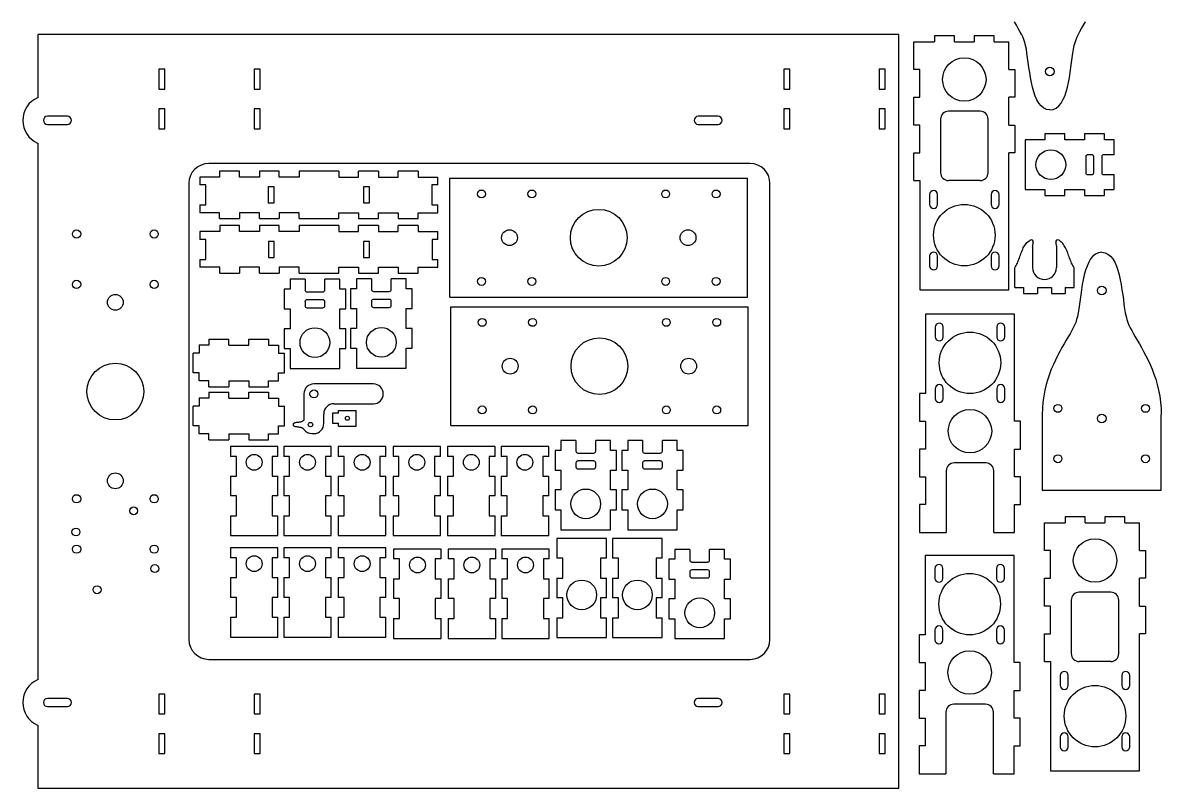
# Model space of a CAD drawing. Extents: x 0.4 to 23.1, y 0.3 to 23.8.
# Drawn here: x 0.41 to 23, y 0.26 to 15.46 of the extents above; entities that cross this region are included whole.
import ezdxf

# ---------------------------------------------------------------- set-up
doc = ezdxf.new("R2010")
doc.units = 0
doc.layers.get('0').update_dxf_attribs({"linetype": 'CONTINUOUS'})

msp = doc.modelspace()

# ---------------------------------------------------------------- linework, layer by layer
at = {"color": 7, "linetype": 'CONTINUOUS'}
for p, q in [((0.704, 15.223), (0.704, 13.971)), ((17.797, 15.223), (0.704, 15.223)), ((17.797, 0.262), (17.797, 15.223)), ((18.898, 15.198), (18.505, 15.198)), ((18.505, 15.198), (18.505, 15.08)), ((18.898, 15.08), (18.898, 15.198)), ((19.292, 15.198), (19.292, 15.08)), ((19.686, 15.198), (19.292, 15.198)), ((19.686, 15.08), (19.686, 15.198)), ((18.091, 14.529), (18.091, 15.08)), ((18.091, 15.08), (18.505, 15.08)), ((18.898, 15.08), (19.292, 15.08)), ((19.686, 15.08), (19.981, 15.08)), ((19.981, 14.529), (19.981, 15.08)), ((3.23, 14.534), (3.112, 14.534)), ((3.112, 14.534), (3.112, 14.14)), ((3.23, 14.14), (3.23, 14.534)), ((5.12, 14.534), (5.002, 14.534)), ((5.002, 14.534), (5.002, 14.14)), ((5.12, 14.14), (5.12, 14.534)), ((15.632, 14.534), (15.514, 14.534)), ((15.514, 14.534), (15.514, 14.14)), ((15.632, 14.14), (15.632, 14.534)), ((17.522, 14.534), (17.404, 14.534)), ((17.404, 14.534), (17.404, 14.14)), ((17.522, 14.14), (17.522, 14.534)), ((18.21, 14.529), (18.091, 14.529)), ((18.21, 13.978), (18.21, 14.529)), ((19.981, 14.529), (20.099, 14.529)), ((20.099, 14.529), (20.099, 13.978)), ((3.112, 14.14), (3.23, 14.14)), ((5.002, 14.14), (5.12, 14.14)), ((15.514, 14.14), (15.632, 14.14)), ((17.404, 14.14), (17.522, 14.14)), ((18.091, 13.427), (18.091, 13.978)), ((18.091, 13.978), (18.21, 13.978)), ((20.099, 13.978), (19.981, 13.978)), ((19.981, 13.427), (19.981, 13.978)), ((1.294, 13.601), (0.9, 13.601)), ((3.23, 13.747), (3.112, 13.747)), ((3.112, 13.747), (3.112, 13.353)), ((3.23, 13.353), (3.23, 13.747)), ((5.12, 13.747), (5.002, 13.747)), ((5.002, 13.747), (5.002, 13.353)), ((5.12, 13.353), (5.12, 13.747)), ((14.207, 13.601), (13.814, 13.601)), ((15.632, 13.747), (15.514, 13.747)), ((15.514, 13.747), (15.514, 13.353)), ((15.632, 13.353), (15.632, 13.747)), ((17.522, 13.747), (17.404, 13.747)), ((17.404, 13.747), (17.404, 13.353)), ((17.522, 13.353), (17.522, 13.747)), ((19.41, 13.702), (18.78, 13.702)), ((0.9, 13.439), (1.294, 13.439)), ((3.112, 13.353), (3.23, 13.353)), ((5.002, 13.353), (5.12, 13.353)), ((13.814, 13.439), (14.207, 13.439)), ((15.514, 13.353), (15.632, 13.353)), ((17.404, 13.353), (17.522, 13.353)), ((18.21, 13.427), (18.091, 13.427)), ((18.21, 12.875), (18.21, 13.427)), ((18.623, 13.545), (18.623, 12.482)), ((19.568, 12.482), (19.568, 13.545)), ((19.981, 13.427), (20.099, 13.427)), ((20.099, 13.427), (20.099, 12.875)), ((20.3, 13.133), (20.3, 12.149)), ((20.694, 13.133), (20.3, 13.133)), ((21.088, 13.251), (20.694, 13.251)), ((20.694, 13.251), (20.694, 13.133)), ((21.088, 13.133), (21.088, 13.251)), ((21.481, 13.133), (21.088, 13.133)), ((21.481, 13.251), (21.481, 13.133)), ((21.875, 13.251), (21.481, 13.251)), ((21.875, 13.133), (21.875, 13.251)), ((22.072, 13.133), (21.875, 13.133)), ((22.072, 12.838), (22.072, 13.133)), ((0.704, 13.069), (0.704, 2.416)), ((14.844, 12.664), (4.1, 12.664)), ((18.091, 12.324), (18.091, 12.875)), ((18.091, 12.875), (18.21, 12.875)), ((20.099, 12.875), (19.981, 12.875)), ((19.981, 10.159), (19.981, 12.875)), ((21.506, 12.798), (21.506, 12.483)), ((21.625, 12.838), (21.546, 12.838)), ((21.664, 12.483), (21.664, 12.798)), ((21.821, 12.798), (21.821, 12.483)), ((22.072, 12.838), (21.861, 12.838)), ((4.316, 12.515), (4.316, 12.396)), ((4.71, 12.515), (4.316, 12.515)), ((4.71, 12.396), (4.71, 12.515)), ((5.104, 12.515), (5.104, 12.396)), ((5.497, 12.515), (5.104, 12.515)), ((5.497, 12.396), (5.497, 12.515)), ((5.891, 12.515), (5.891, 12.396)), ((6.678, 12.515), (5.891, 12.515)), ((6.678, 12.515), (6.678, 12.396)), ((7.072, 12.396), (7.072, 12.515)), ((7.466, 12.515), (7.072, 12.515)), ((7.466, 12.515), (7.466, 12.396)), ((7.86, 12.396), (7.86, 12.515)), ((8.253, 12.515), (7.86, 12.515)), ((8.253, 12.515), (8.253, 12.396)), ((21.546, 12.444), (21.625, 12.444)), ((21.861, 12.444), (22.072, 12.444)), ((22.072, 12.149), (22.072, 12.444)), ((3.707, 12.27), (3.707, 3.215)), ((4.316, 12.396), (3.923, 12.396)), ((3.923, 12.396), (3.923, 12.239)), ((4.041, 12.239), (3.923, 12.239)), ((4.041, 11.845), (4.041, 12.239)), ((5.104, 12.396), (4.71, 12.396)), ((5.891, 12.396), (5.497, 12.396)), ((6.678, 12.396), (7.072, 12.396)), ((7.466, 12.396), (7.86, 12.396)), ((8.253, 12.396), (8.647, 12.396)), ((8.647, 12.239), (8.529, 12.239)), ((8.529, 12.239), (8.529, 11.845)), ((8.647, 12.239), (8.647, 12.396)), ((8.887, 10.01), (8.887, 12.372)), ((8.887, 12.372), (14.793, 12.372)), ((14.793, 10.01), (14.793, 12.372)), ((15.238, 3.215), (15.238, 12.27)), ((18.091, 12.324), (18.21, 12.324)), ((18.21, 12.324), (18.21, 10.159)), ((19.41, 12.324), (18.78, 12.324)), ((5.399, 12.2), (5.281, 12.2)), ((5.281, 12.2), (5.281, 11.885)), ((5.399, 11.885), (5.399, 12.2)), ((7.289, 12.2), (7.171, 12.2)), ((7.171, 12.2), (7.171, 11.885)), ((7.289, 11.885), (7.289, 12.2)), ((18.406, 12.049), (18.406, 11.852)), ((18.564, 11.852), (18.564, 12.049)), ((19.627, 12.049), (19.627, 11.852)), ((19.784, 11.852), (19.784, 12.049)), ((20.3, 12.149), (20.694, 12.149)), ((20.694, 12.149), (20.694, 12.031)), ((20.694, 12.031), (21.088, 12.031)), ((21.088, 12.031), (21.088, 12.149)), ((21.088, 12.149), (21.481, 12.149)), ((21.481, 12.149), (21.481, 12.031)), ((21.481, 12.031), (21.875, 12.031)), ((21.875, 12.031), (21.875, 12.149)), ((21.875, 12.149), (22.072, 12.149)), ((3.923, 11.845), (3.923, 11.688)), ((3.923, 11.845), (4.041, 11.845)), ((5.281, 11.885), (5.399, 11.885)), ((7.171, 11.885), (7.289, 11.885)), ((8.529, 11.845), (8.647, 11.845)), ((8.647, 11.688), (8.647, 11.845)), ((4.316, 11.688), (3.923, 11.688)), ((4.316, 11.57), (4.316, 11.688)), ((4.316, 11.57), (4.71, 11.57)), ((5.104, 11.688), (4.71, 11.688)), ((4.71, 11.688), (4.71, 11.57)), ((5.104, 11.57), (5.104, 11.688)), ((5.104, 11.57), (5.497, 11.57)), ((5.891, 11.688), (5.497, 11.688)), ((5.497, 11.688), (5.497, 11.57)), ((5.891, 11.57), (5.891, 11.688)), ((5.891, 11.57), (6.678, 11.57)), ((6.678, 11.688), (7.072, 11.688)), ((6.678, 11.57), (6.678, 11.688)), ((7.072, 11.688), (7.072, 11.57)), ((7.072, 11.57), (7.466, 11.57)), ((7.466, 11.688), (7.86, 11.688)), ((7.466, 11.57), (7.466, 11.688)), ((7.86, 11.688), (7.86, 11.57)), ((7.86, 11.57), (8.253, 11.57)), ((8.253, 11.688), (8.647, 11.688)), ((8.253, 11.57), (8.253, 11.688)), ((4.319, 11.313), (3.925, 11.313)), ((3.925, 11.313), (3.925, 11.155)), ((4.319, 11.431), (4.319, 11.313)), ((4.712, 11.431), (4.319, 11.431)), ((4.712, 11.313), (4.712, 11.431)), ((5.106, 11.313), (4.712, 11.313)), ((5.106, 11.431), (5.106, 11.313)), ((5.5, 11.431), (5.106, 11.431)), ((5.5, 11.313), (5.5, 11.431)), ((5.893, 11.313), (5.5, 11.313)), ((5.893, 11.431), (5.893, 11.313)), ((6.681, 11.431), (5.893, 11.431)), ((6.681, 11.431), (6.681, 11.313)), ((6.681, 11.313), (7.074, 11.313)), ((7.074, 11.313), (7.074, 11.431)), ((7.468, 11.431), (7.074, 11.431)), ((7.468, 11.431), (7.468, 11.313)), ((7.468, 11.313), (7.862, 11.313)), ((7.862, 11.313), (7.862, 11.431)), ((8.256, 11.431), (7.862, 11.431)), ((8.256, 11.431), (8.256, 11.313)), ((8.256, 11.313), (8.649, 11.313)), ((8.649, 11.155), (8.649, 11.313)), ((4.043, 11.155), (3.925, 11.155)), ((4.043, 10.761), (4.043, 11.155)), ((5.401, 11.116), (5.283, 11.116)), ((5.283, 11.116), (5.283, 10.801)), ((5.401, 10.801), (5.401, 11.116)), ((7.291, 11.116), (7.173, 11.116)), ((7.173, 11.116), (7.173, 10.801)), ((7.291, 10.801), (7.291, 11.116)), ((8.649, 11.155), (8.531, 11.155)), ((8.531, 11.155), (8.531, 10.761)), ((20.449, 11.03), (20.449, 10.597)), ((20.922, 11.03), (20.922, 10.597)), ((3.925, 10.761), (3.925, 10.604)), ((3.925, 10.761), (4.043, 10.761)), ((5.283, 10.801), (5.401, 10.801)), ((7.173, 10.801), (7.291, 10.801)), ((8.531, 10.761), (8.649, 10.761)), ((8.649, 10.604), (8.649, 10.761)), ((18.406, 10.828), (18.406, 10.631)), ((18.564, 10.631), (18.564, 10.828)), ((19.627, 10.828), (19.627, 10.631)), ((19.784, 10.631), (19.784, 10.828)), ((4.319, 10.604), (3.925, 10.604)), ((4.319, 10.486), (4.319, 10.604)), ((4.319, 10.486), (4.712, 10.486)), ((5.106, 10.604), (4.712, 10.604)), ((4.712, 10.604), (4.712, 10.486)), ((5.106, 10.486), (5.106, 10.604)), ((5.106, 10.486), (5.5, 10.486)), ((5.893, 10.604), (5.5, 10.604)), ((5.5, 10.604), (5.5, 10.486)), ((5.893, 10.486), (5.893, 10.604)), ((5.893, 10.486), (6.681, 10.486)), ((6.681, 10.604), (7.074, 10.604)), ((6.681, 10.486), (6.681, 10.604)), ((7.074, 10.604), (7.074, 10.486)), ((7.074, 10.486), (7.468, 10.486)), ((7.468, 10.604), (7.862, 10.604)), ((7.468, 10.486), (7.468, 10.604)), ((7.862, 10.604), (7.862, 10.486)), ((7.862, 10.486), (8.256, 10.486)), ((8.256, 10.604), (8.649, 10.604)), ((8.256, 10.486), (8.256, 10.604)), ((20.095, 10.203), (20.095, 10.595)), ((21.276, 10.203), (21.276, 10.595)), ((5.596, 10.171), (5.596, 9.777)), ((5.714, 10.171), (5.596, 10.171)), ((5.714, 10.367), (5.714, 10.171)), ((6.01, 10.367), (5.714, 10.367)), ((6.01, 10.367), (6.01, 10.156)), ((6.403, 10.156), (6.403, 10.367)), ((6.698, 10.367), (6.403, 10.367)), ((6.698, 10.171), (6.698, 10.367)), ((6.817, 10.171), (6.698, 10.171)), ((6.817, 9.777), (6.817, 10.171)), ((6.915, 10.177), (6.915, 9.783)), ((7.033, 10.177), (6.915, 10.177)), ((7.033, 10.374), (7.033, 10.177)), ((7.329, 10.374), (7.033, 10.374)), ((7.329, 10.374), (7.329, 10.163)), ((7.722, 10.163), (7.722, 10.374)), ((8.018, 10.374), (7.722, 10.374)), ((8.018, 10.177), (8.018, 10.374)), ((8.136, 10.177), (8.018, 10.177)), ((8.136, 9.783), (8.136, 10.177)), ((20.095, 10.203), (20.272, 10.203)), ((20.272, 10.203), (20.272, 10.085)), ((20.548, 10.203), (20.823, 10.203)), ((20.548, 10.203), (20.548, 10.085)), ((20.823, 10.203), (20.823, 10.085)), ((21.099, 10.203), (21.276, 10.203)), ((21.099, 10.203), (21.099, 10.085)), ((6.049, 10.117), (6.364, 10.117)), ((6.364, 9.959), (6.049, 9.959)), ((7.368, 10.123), (7.683, 10.123)), ((7.683, 9.966), (7.368, 9.966)), ((8.887, 10.01), (14.793, 10.01)), ((18.21, 10.159), (19.981, 10.159)), ((20.272, 10.085), (20.548, 10.085)), ((20.823, 10.085), (21.099, 10.085)), ((5.596, 9.777), (5.714, 9.777)), ((5.714, 9.777), (5.714, 9.383)), ((6.01, 9.92), (6.01, 9.841)), ((6.049, 9.802), (6.364, 9.802)), ((6.403, 9.841), (6.403, 9.92)), ((6.698, 9.777), (6.817, 9.777)), ((6.698, 9.383), (6.698, 9.777)), ((6.915, 9.783), (7.033, 9.783)), ((7.033, 9.783), (7.033, 9.39)), ((7.329, 9.927), (7.329, 9.848)), ((7.368, 9.808), (7.683, 9.808)), ((7.722, 9.848), (7.722, 9.927)), ((8.018, 9.783), (8.136, 9.783)), ((8.018, 9.39), (8.018, 9.783)), ((8.901, 7.46), (8.901, 9.822)), ((8.901, 9.822), (14.806, 9.822)), ((14.806, 7.46), (14.806, 9.822)), ((20.093, 9.673), (18.322, 9.673)), ((18.322, 9.673), (18.322, 8.098)), ((20.093, 7.547), (20.093, 9.673)), ((5.596, 9.383), (5.596, 8.99)), ((5.714, 9.383), (5.596, 9.383)), ((6.817, 9.383), (6.698, 9.383)), ((6.817, 8.99), (6.817, 9.383)), ((6.915, 9.39), (6.915, 8.996)), ((7.033, 9.39), (6.915, 9.39)), ((8.136, 9.39), (8.018, 9.39)), ((8.136, 8.996), (8.136, 9.39)), ((18.518, 9.417), (18.518, 9.22)), ((18.676, 9.22), (18.676, 9.417)), ((19.739, 9.417), (19.739, 9.22)), ((19.896, 9.22), (19.896, 9.417)), ((3.907, 9.058), (3.907, 8.901)), ((4.104, 9.058), (3.907, 9.058)), ((4.104, 9.176), (4.104, 9.058)), ((4.104, 9.176), (4.498, 9.176)), ((4.498, 9.058), (4.498, 9.176)), ((4.498, 9.058), (4.892, 9.058)), ((4.892, 9.058), (4.892, 9.176)), ((4.892, 9.176), (5.285, 9.176)), ((5.285, 9.176), (5.285, 9.058)), ((5.285, 9.058), (5.482, 9.058)), ((5.482, 9.058), (5.482, 8.901)), ((3.789, 8.507), (3.789, 8.901)), ((3.907, 8.901), (3.789, 8.901)), ((5.482, 8.901), (5.6, 8.901)), ((5.596, 8.99), (5.714, 8.99)), ((5.6, 8.507), (5.6, 8.901)), ((5.714, 8.99), (5.714, 8.596)), ((6.698, 8.99), (6.817, 8.99)), ((6.698, 8.596), (6.698, 8.99)), ((6.915, 8.996), (7.033, 8.996)), ((7.033, 8.996), (7.033, 8.602)), ((8.018, 8.996), (8.136, 8.996)), ((8.018, 8.602), (8.018, 8.996)), ((5.714, 8.596), (6.698, 8.596)), ((7.033, 8.602), (8.018, 8.602)), ((3.907, 8.507), (3.789, 8.507)), ((3.907, 8.35), (3.907, 8.507)), ((5.482, 8.507), (5.6, 8.507)), ((5.482, 8.35), (5.482, 8.507)), ((4.104, 8.35), (3.907, 8.35)), ((4.104, 8.231), (4.104, 8.35)), ((4.104, 8.231), (4.498, 8.231)), ((4.498, 8.35), (4.892, 8.35)), ((4.498, 8.35), (4.498, 8.231)), ((4.892, 8.35), (4.892, 8.231)), ((4.892, 8.231), (5.285, 8.231)), ((5.285, 8.35), (5.482, 8.35)), ((5.285, 8.231), (5.285, 8.35)), ((7.367, 8.288), (6.186, 8.288)), ((18.518, 8.196), (18.518, 7.999)), ((18.676, 7.999), (18.676, 8.196)), ((19.739, 8.196), (19.739, 7.999)), ((19.896, 7.999), (19.896, 8.196)), ((3.907, 8.006), (3.907, 7.849)), ((4.104, 8.006), (3.907, 8.006)), ((4.104, 8.124), (4.104, 8.006)), ((4.104, 8.124), (4.498, 8.124)), ((4.498, 8.006), (4.498, 8.124)), ((4.498, 8.006), (4.892, 8.006)), ((4.892, 8.006), (4.892, 8.124)), ((4.892, 8.124), (5.285, 8.124)), ((5.285, 8.124), (5.285, 8.006)), ((5.285, 8.006), (5.482, 8.006)), ((5.482, 8.006), (5.482, 7.849)), ((5.989, 8.091), (5.989, 7.579)), ((18.203, 8.098), (18.203, 7.547)), ((18.322, 8.098), (18.203, 8.098)), ((3.789, 7.455), (3.789, 7.849)), ((3.907, 7.849), (3.789, 7.849)), ((5.482, 7.849), (5.6, 7.849)), ((5.6, 7.455), (5.6, 7.849)), ((6.382, 7.5), (6.382, 7.697)), ((6.556, 7.705), (6.556, 7.508)), ((6.674, 7.705), (6.556, 7.705)), ((6.579, 7.894), (7.367, 7.894)), ((6.674, 7.764), (7.028, 7.764)), ((6.674, 7.705), (6.674, 7.764)), ((7.028, 7.449), (7.028, 7.764)), ((6.556, 7.508), (6.674, 7.508)), ((6.674, 7.449), (6.674, 7.508)), ((8.901, 7.46), (14.806, 7.46)), ((18.203, 7.547), (18.322, 7.547)), ((18.322, 7.547), (18.322, 6.995)), ((20.211, 7.547), (20.093, 7.547)), ((20.211, 6.995), (20.211, 7.547)), ((20.641, 7.678), (20.641, 6.178)), ((23.003, 6.178), (23.003, 7.678)), ((3.907, 7.455), (3.789, 7.455)), ((3.907, 7.298), (3.907, 7.455)), ((4.104, 7.298), (3.907, 7.298)), ((4.104, 7.179), (4.104, 7.298)), ((4.498, 7.298), (4.892, 7.298)), ((4.498, 7.298), (4.498, 7.179)), ((4.892, 7.298), (4.892, 7.179)), ((5.285, 7.298), (5.482, 7.298)), ((5.285, 7.179), (5.285, 7.298)), ((5.482, 7.455), (5.6, 7.455)), ((5.482, 7.298), (5.482, 7.455)), ((6.146, 7.304), (6.186, 7.304)), ((6.674, 7.449), (7.028, 7.449)), ((4.104, 7.179), (4.498, 7.179)), ((5.473, 7.048), (4.528, 7.048)), ((4.528, 7.048), (4.528, 6.851)), ((4.892, 7.179), (5.285, 7.179)), ((5.473, 6.851), (5.473, 7.048)), ((6.532, 7.048), (5.587, 7.048)), ((5.587, 7.048), (5.587, 6.851)), ((6.532, 6.851), (6.532, 7.048)), ((7.615, 7.048), (6.67, 7.048)), ((6.67, 7.048), (6.67, 6.851)), ((7.615, 6.851), (7.615, 7.048)), ((8.702, 7.048), (7.757, 7.048)), ((7.757, 7.048), (7.757, 6.851)), ((8.702, 6.851), (8.702, 7.048)), ((9.782, 7.048), (8.837, 7.048)), ((8.837, 7.048), (8.837, 6.851)), ((9.782, 6.851), (9.782, 7.048)), ((10.846, 7.048), (9.901, 7.048)), ((9.901, 7.048), (9.901, 6.851)), ((10.846, 6.851), (10.846, 7.048)), ((11.09, 7.167), (11.09, 6.97)), ((11.386, 7.167), (11.09, 7.167)), ((11.386, 7.167), (11.386, 6.956)), ((11.779, 6.956), (11.779, 7.167)), ((12.075, 7.167), (11.779, 7.167)), ((12.075, 6.97), (12.075, 7.167)), ((12.414, 7.167), (12.414, 6.97)), ((12.709, 7.167), (12.414, 7.167)), ((12.709, 7.167), (12.709, 6.956)), ((13.103, 6.956), (13.103, 7.167)), ((13.398, 7.167), (13.103, 7.167)), ((13.398, 6.97), (13.398, 7.167)), ((4.647, 6.851), (4.528, 6.851)), ((4.647, 6.458), (4.647, 6.851)), ((5.473, 6.851), (5.355, 6.851)), ((5.355, 6.851), (5.355, 6.458)), ((5.705, 6.851), (5.587, 6.851)), ((5.705, 6.458), (5.705, 6.851)), ((6.532, 6.851), (6.414, 6.851)), ((6.414, 6.851), (6.414, 6.458)), ((6.788, 6.851), (6.67, 6.851)), ((6.788, 6.458), (6.788, 6.851)), ((7.615, 6.851), (7.497, 6.851)), ((7.497, 6.851), (7.497, 6.458)), ((7.875, 6.851), (7.757, 6.851)), ((7.875, 6.458), (7.875, 6.851)), ((8.702, 6.851), (8.583, 6.851)), ((8.583, 6.851), (8.583, 6.458)), ((8.956, 6.851), (8.837, 6.851)), ((8.956, 6.458), (8.956, 6.851)), ((9.782, 6.851), (9.664, 6.851)), ((9.664, 6.851), (9.664, 6.458)), ((10.02, 6.851), (9.901, 6.851)), ((10.02, 6.458), (10.02, 6.851)), ((10.846, 6.851), (10.728, 6.851)), ((10.728, 6.851), (10.728, 6.458)), ((10.972, 6.97), (10.972, 6.576)), ((11.09, 6.97), (10.972, 6.97)), ((11.425, 6.916), (11.74, 6.916)), ((12.193, 6.97), (12.075, 6.97)), ((12.193, 6.576), (12.193, 6.97)), ((12.296, 6.97), (12.296, 6.576)), ((12.414, 6.97), (12.296, 6.97)), ((12.748, 6.916), (13.063, 6.916)), ((13.516, 6.97), (13.398, 6.97)), ((13.516, 6.576), (13.516, 6.97)), ((18.203, 6.995), (18.203, 6.444)), ((18.322, 6.995), (18.203, 6.995)), ((20.093, 6.995), (20.211, 6.995)), ((20.093, 6.444), (20.093, 6.995)), ((10.972, 6.576), (11.09, 6.576)), ((11.09, 6.576), (11.09, 6.183)), ((11.386, 6.719), (11.386, 6.641)), ((11.74, 6.759), (11.425, 6.759)), ((11.425, 6.601), (11.74, 6.601)), ((11.779, 6.641), (11.779, 6.719)), ((12.075, 6.576), (12.193, 6.576)), ((12.075, 6.183), (12.075, 6.576)), ((12.296, 6.576), (12.414, 6.576)), ((12.414, 6.576), (12.414, 6.183)), ((12.709, 6.719), (12.709, 6.641)), ((13.063, 6.759), (12.748, 6.759)), ((12.748, 6.601), (13.063, 6.601)), ((13.103, 6.641), (13.103, 6.719)), ((13.398, 6.576), (13.516, 6.576)), ((13.398, 6.183), (13.398, 6.576)), ((18.735, 6.562), (18.735, 5.342)), ((19.522, 6.72), (18.892, 6.72)), ((19.68, 5.342), (19.68, 6.562)), ((4.528, 6.458), (4.647, 6.458)), ((4.528, 6.458), (4.528, 6.064)), ((5.355, 6.458), (5.473, 6.458)), ((5.473, 6.064), (5.473, 6.458)), ((5.587, 6.458), (5.705, 6.458)), ((5.587, 6.458), (5.587, 6.064)), ((6.414, 6.458), (6.532, 6.458)), ((6.532, 6.064), (6.532, 6.458)), ((6.67, 6.458), (6.788, 6.458)), ((6.67, 6.458), (6.67, 6.064)), ((7.497, 6.458), (7.615, 6.458)), ((7.615, 6.064), (7.615, 6.458)), ((7.757, 6.458), (7.875, 6.458)), ((7.757, 6.458), (7.757, 6.064)), ((8.583, 6.458), (8.702, 6.458)), ((8.702, 6.064), (8.702, 6.458)), ((8.837, 6.458), (8.956, 6.458)), ((8.837, 6.458), (8.837, 6.064)), ((9.664, 6.458), (9.782, 6.458)), ((9.782, 6.064), (9.782, 6.458)), ((9.901, 6.458), (10.02, 6.458)), ((9.901, 6.458), (9.901, 6.064)), ((10.728, 6.458), (10.846, 6.458)), ((10.846, 6.064), (10.846, 6.458)), ((18.203, 6.444), (18.322, 6.444)), ((18.322, 6.444), (18.322, 5.893)), ((20.211, 6.444), (20.093, 6.444)), ((20.211, 5.893), (20.211, 6.444)), ((10.972, 6.183), (10.972, 5.789)), ((11.09, 6.183), (10.972, 6.183)), ((12.193, 6.183), (12.075, 6.183)), ((12.193, 5.789), (12.193, 6.183)), ((12.296, 6.183), (12.296, 5.789)), ((12.414, 6.183), (12.296, 6.183)), ((13.516, 6.183), (13.398, 6.183)), ((13.516, 5.789), (13.516, 6.183)), ((20.641, 6.178), (23.003, 6.178)), ((4.647, 6.064), (4.528, 6.064)), ((4.647, 5.67), (4.647, 6.064)), ((5.473, 6.064), (5.355, 6.064)), ((5.355, 6.064), (5.355, 5.67)), ((5.705, 6.064), (5.587, 6.064)), ((5.705, 5.67), (5.705, 6.064)), ((6.532, 6.064), (6.414, 6.064)), ((6.414, 6.064), (6.414, 5.67)), ((6.788, 6.064), (6.67, 6.064)), ((6.788, 5.67), (6.788, 6.064)), ((7.615, 6.064), (7.497, 6.064)), ((7.497, 6.064), (7.497, 5.67)), ((7.875, 6.064), (7.757, 6.064)), ((7.875, 5.67), (7.875, 6.064)), ((8.702, 6.064), (8.583, 6.064)), ((8.583, 6.064), (8.583, 5.67)), ((8.956, 6.064), (8.837, 6.064)), ((8.956, 5.67), (8.956, 6.064)), ((9.782, 6.064), (9.664, 6.064)), ((9.664, 6.064), (9.664, 5.67)), ((10.02, 6.064), (9.901, 6.064)), ((10.02, 5.67), (10.02, 6.064)), ((10.846, 6.064), (10.728, 6.064)), ((10.728, 6.064), (10.728, 5.67)), ((18.203, 5.893), (18.203, 5.342)), ((18.322, 5.893), (18.203, 5.893)), ((20.093, 5.893), (20.211, 5.893)), ((20.093, 5.342), (20.093, 5.893)), ((4.528, 5.67), (4.647, 5.67)), ((4.528, 5.67), (4.528, 5.277)), ((5.355, 5.67), (5.473, 5.67)), ((5.473, 5.277), (5.473, 5.67)), ((5.587, 5.67), (5.705, 5.67)), ((5.587, 5.67), (5.587, 5.277)), ((6.414, 5.67), (6.532, 5.67)), ((6.532, 5.277), (6.532, 5.67)), ((6.67, 5.67), (6.788, 5.67)), ((6.67, 5.67), (6.67, 5.277)), ((7.497, 5.67), (7.615, 5.67)), ((7.615, 5.277), (7.615, 5.67)), ((7.757, 5.67), (7.875, 5.67)), ((7.757, 5.67), (7.757, 5.277)), ((8.583, 5.67), (8.702, 5.67)), ((8.702, 5.277), (8.702, 5.67)), ((8.837, 5.67), (8.956, 5.67)), ((8.837, 5.67), (8.837, 5.277)), ((9.664, 5.67), (9.782, 5.67)), ((9.782, 5.277), (9.782, 5.67)), ((9.901, 5.67), (10.02, 5.67)), ((9.901, 5.67), (9.901, 5.277)), ((10.728, 5.67), (10.846, 5.67)), ((10.846, 5.277), (10.846, 5.67)), ((10.972, 5.789), (11.09, 5.789)), ((11.09, 5.789), (11.09, 5.395)), ((12.075, 5.789), (12.193, 5.789)), ((12.075, 5.395), (12.075, 5.789)), ((12.296, 5.789), (12.414, 5.789)), ((12.414, 5.789), (12.414, 5.395)), ((13.398, 5.789), (13.516, 5.789)), ((13.398, 5.395), (13.398, 5.789)), ((21.492, 5.651), (21.098, 5.651)), ((21.098, 5.651), (21.098, 5.532)), ((21.492, 5.532), (21.492, 5.651)), ((21.886, 5.651), (21.886, 5.532)), ((22.28, 5.651), (21.886, 5.651)), ((22.28, 5.532), (22.28, 5.651)), ((20.685, 4.981), (20.685, 5.532)), ((20.685, 5.532), (21.098, 5.532)), ((21.492, 5.532), (21.886, 5.532)), ((22.28, 5.532), (22.575, 5.532)), ((22.575, 4.981), (22.575, 5.532)), ((4.528, 5.277), (5.473, 5.277)), ((5.587, 5.277), (6.532, 5.277)), ((6.67, 5.277), (7.615, 5.277)), ((7.757, 5.277), (8.702, 5.277)), ((8.837, 5.277), (9.782, 5.277)), ((9.901, 5.277), (10.846, 5.277)), ((11.994, 5.222), (11.01, 5.222)), ((11.01, 5.222), (11.01, 4.828)), ((11.09, 5.395), (12.075, 5.395)), ((11.994, 4.828), (11.994, 5.222)), ((13.099, 5.222), (12.115, 5.222)), ((12.115, 5.222), (12.115, 4.828)), ((12.414, 5.395), (13.398, 5.395)), ((13.099, 4.828), (13.099, 5.222)), ((18.203, 5.342), (18.735, 5.342)), ((19.68, 5.342), (20.093, 5.342)), ((5.473, 5.034), (4.528, 5.034)), ((4.528, 5.034), (4.528, 4.838)), ((5.473, 4.838), (5.473, 5.034)), ((6.532, 5.034), (5.587, 5.034)), ((5.587, 5.034), (5.587, 4.838)), ((6.532, 4.838), (6.532, 5.034)), ((7.615, 5.034), (6.67, 5.034)), ((6.67, 5.034), (6.67, 4.838)), ((7.615, 4.838), (7.615, 5.034)), ((8.713, 5.01), (7.768, 5.01)), ((7.768, 5.01), (7.768, 4.813)), ((8.713, 4.813), (8.713, 5.01)), ((9.794, 5.01), (8.849, 5.01)), ((8.849, 5.01), (8.849, 4.813)), ((9.794, 4.813), (9.794, 5.01)), ((10.858, 5.01), (9.913, 5.01)), ((9.913, 5.01), (9.913, 4.813)), ((10.858, 4.813), (10.858, 5.01)), ((13.351, 5.004), (13.351, 4.807)), ((13.647, 5.004), (13.351, 5.004)), ((13.647, 5.004), (13.647, 4.793)), ((14.04, 4.793), (14.04, 5.004)), ((14.336, 5.004), (14.04, 5.004)), ((14.336, 4.807), (14.336, 5.004)), ((20.803, 4.981), (20.685, 4.981)), ((20.803, 4.43), (20.803, 4.981)), ((22.575, 4.981), (22.693, 4.981)), ((22.693, 4.981), (22.693, 4.43)), ((4.647, 4.838), (4.528, 4.838)), ((4.647, 4.444), (4.647, 4.838)), ((5.473, 4.838), (5.355, 4.838)), ((5.355, 4.838), (5.355, 4.444)), ((5.705, 4.838), (5.587, 4.838)), ((5.705, 4.444), (5.705, 4.838)), ((6.532, 4.838), (6.414, 4.838)), ((6.414, 4.838), (6.414, 4.444)), ((6.788, 4.838), (6.67, 4.838)), ((6.788, 4.444), (6.788, 4.838)), ((7.615, 4.838), (7.497, 4.838)), ((7.497, 4.838), (7.497, 4.444)), ((7.886, 4.813), (7.768, 4.813)), ((7.886, 4.42), (7.886, 4.813)), ((8.713, 4.813), (8.595, 4.813)), ((8.595, 4.813), (8.595, 4.42)), ((8.967, 4.813), (8.849, 4.813)), ((8.967, 4.42), (8.967, 4.813)), ((9.794, 4.813), (9.676, 4.813)), ((9.676, 4.813), (9.676, 4.42)), ((10.031, 4.813), (9.913, 4.813)), ((10.031, 4.42), (10.031, 4.813)), ((10.858, 4.813), (10.74, 4.813)), ((10.74, 4.813), (10.74, 4.42)), ((11.128, 4.828), (11.01, 4.828)), ((11.128, 4.435), (11.128, 4.828)), ((11.994, 4.828), (11.876, 4.828)), ((11.876, 4.828), (11.876, 4.435)), ((12.233, 4.828), (12.115, 4.828)), ((12.233, 4.435), (12.233, 4.828)), ((13.099, 4.828), (12.981, 4.828)), ((12.981, 4.828), (12.981, 4.435)), ((13.233, 4.807), (13.233, 4.414)), ((13.351, 4.807), (13.233, 4.807)), ((13.686, 4.753), (14.001, 4.753)), ((14.454, 4.807), (14.336, 4.807)), ((14.454, 4.414), (14.454, 4.807)), ((20.087, 4.882), (18.315, 4.882)), ((18.315, 4.882), (18.315, 3.307)), ((20.087, 2.756), (20.087, 4.882)), ((13.647, 4.557), (13.647, 4.478)), ((14.001, 4.596), (13.686, 4.596)), ((14.04, 4.478), (14.04, 4.557)), ((18.512, 4.626), (18.512, 4.429)), ((18.669, 4.429), (18.669, 4.626)), ((19.732, 4.626), (19.732, 4.429)), ((19.89, 4.429), (19.89, 4.626)), ((4.528, 4.444), (4.647, 4.444)), ((4.528, 4.444), (4.528, 4.05)), ((5.355, 4.444), (5.473, 4.444)), ((5.473, 4.05), (5.473, 4.444)), ((5.587, 4.444), (5.705, 4.444)), ((5.587, 4.444), (5.587, 4.05)), ((6.414, 4.444), (6.532, 4.444)), ((6.532, 4.05), (6.532, 4.444)), ((6.67, 4.444), (6.788, 4.444)), ((6.67, 4.444), (6.67, 4.05)), ((7.497, 4.444), (7.615, 4.444)), ((7.615, 4.05), (7.615, 4.444)), ((7.768, 4.42), (7.886, 4.42)), ((7.768, 4.42), (7.768, 4.026)), ((8.595, 4.42), (8.713, 4.42)), ((8.713, 4.026), (8.713, 4.42)), ((8.849, 4.42), (8.967, 4.42)), ((8.849, 4.42), (8.849, 4.026)), ((9.676, 4.42), (9.794, 4.42)), ((9.794, 4.026), (9.794, 4.42)), ((9.913, 4.42), (10.031, 4.42)), ((9.913, 4.42), (9.913, 4.026)), ((10.74, 4.42), (10.858, 4.42)), ((10.858, 4.026), (10.858, 4.42)), ((11.01, 4.435), (11.128, 4.435)), ((11.01, 4.435), (11.01, 4.041)), ((11.876, 4.435), (11.994, 4.435)), ((11.994, 4.041), (11.994, 4.435)), ((12.115, 4.435), (12.233, 4.435)), ((12.115, 4.435), (12.115, 4.041)), ((12.981, 4.435), (13.099, 4.435)), ((13.099, 4.041), (13.099, 4.435)), ((13.233, 4.414), (13.351, 4.414)), ((13.351, 4.414), (13.351, 4.02)), ((13.686, 4.439), (14.001, 4.439)), ((14.336, 4.414), (14.454, 4.414)), ((14.336, 4.02), (14.336, 4.414)), ((20.685, 3.879), (20.685, 4.43)), ((20.685, 4.43), (20.803, 4.43)), ((22.693, 4.43), (22.575, 4.43)), ((22.575, 3.879), (22.575, 4.43)), ((22.004, 4.155), (21.374, 4.155)), ((4.647, 4.05), (4.528, 4.05)), ((4.647, 3.657), (4.647, 4.05)), ((5.473, 4.05), (5.355, 4.05)), ((5.355, 4.05), (5.355, 3.657)), ((5.705, 4.05), (5.587, 4.05)), ((5.705, 3.657), (5.705, 4.05)), ((6.532, 4.05), (6.414, 4.05)), ((6.414, 4.05), (6.414, 3.657)), ((6.788, 4.05), (6.67, 4.05)), ((6.788, 3.657), (6.788, 4.05)), ((7.615, 4.05), (7.497, 4.05)), ((7.497, 4.05), (7.497, 3.657)), ((7.886, 4.026), (7.768, 4.026)), ((7.886, 3.632), (7.886, 4.026)), ((8.713, 4.026), (8.595, 4.026)), ((8.595, 4.026), (8.595, 3.632)), ((8.967, 4.026), (8.849, 4.026)), ((8.967, 3.632), (8.967, 4.026)), ((9.794, 4.026), (9.676, 4.026)), ((9.676, 4.026), (9.676, 3.632)), ((10.031, 4.026), (9.913, 4.026)), ((10.031, 3.632), (10.031, 4.026)), ((10.858, 4.026), (10.74, 4.026)), ((10.74, 4.026), (10.74, 3.632)), ((11.128, 4.041), (11.01, 4.041)), ((11.128, 3.647), (11.128, 4.041)), ((11.994, 4.041), (11.876, 4.041)), ((11.876, 4.041), (11.876, 3.647)), ((12.233, 4.041), (12.115, 4.041)), ((12.233, 3.647), (12.233, 4.041)), ((13.099, 4.041), (12.981, 4.041)), ((12.981, 4.041), (12.981, 3.647)), ((13.233, 4.02), (13.233, 3.626)), ((13.351, 4.02), (13.233, 4.02)), ((14.454, 4.02), (14.336, 4.02)), ((14.454, 3.626), (14.454, 4.02)), ((20.803, 3.879), (20.685, 3.879)), ((20.803, 3.328), (20.803, 3.879)), ((21.217, 3.997), (21.217, 2.934)), ((22.161, 2.934), (22.161, 3.997)), ((22.575, 3.879), (22.693, 3.879)), ((22.693, 3.879), (22.693, 3.328)), ((4.528, 3.657), (4.647, 3.657)), ((4.528, 3.657), (4.528, 3.263)), ((5.355, 3.657), (5.473, 3.657)), ((5.473, 3.263), (5.473, 3.657)), ((5.587, 3.657), (5.705, 3.657)), ((5.587, 3.657), (5.587, 3.263)), ((6.414, 3.657), (6.532, 3.657)), ((6.532, 3.263), (6.532, 3.657)), ((6.67, 3.657), (6.788, 3.657)), ((6.67, 3.657), (6.67, 3.263)), ((7.497, 3.657), (7.615, 3.657)), ((7.615, 3.263), (7.615, 3.657)), ((7.768, 3.632), (7.886, 3.632)), ((7.768, 3.632), (7.768, 3.238)), ((8.595, 3.632), (8.713, 3.632)), ((8.713, 3.238), (8.713, 3.632)), ((8.849, 3.632), (8.967, 3.632)), ((8.849, 3.632), (8.849, 3.238)), ((9.676, 3.632), (9.794, 3.632)), ((9.794, 3.238), (9.794, 3.632)), ((9.913, 3.632), (10.031, 3.632)), ((9.913, 3.632), (9.913, 3.238)), ((10.74, 3.632), (10.858, 3.632)), ((10.858, 3.238), (10.858, 3.632)), ((11.01, 3.647), (11.128, 3.647)), ((11.01, 3.647), (11.01, 3.254)), ((11.876, 3.647), (11.994, 3.647)), ((11.994, 3.254), (11.994, 3.647)), ((12.115, 3.647), (12.233, 3.647)), ((12.115, 3.647), (12.115, 3.254)), ((12.981, 3.647), (13.099, 3.647)), ((13.099, 3.254), (13.099, 3.647)), ((13.233, 3.626), (13.351, 3.626)), ((13.351, 3.626), (13.351, 3.232)), ((14.336, 3.626), (14.454, 3.626)), ((14.336, 3.232), (14.336, 3.626)), ((18.512, 3.405), (18.512, 3.209)), ((18.669, 3.209), (18.669, 3.405)), ((19.732, 3.405), (19.732, 3.209)), ((19.89, 3.209), (19.89, 3.405)), ((4.528, 3.263), (5.473, 3.263)), ((5.587, 3.263), (6.532, 3.263)), ((6.67, 3.263), (7.615, 3.263)), ((7.768, 3.238), (8.713, 3.238)), ((8.849, 3.238), (9.794, 3.238)), ((9.913, 3.238), (10.858, 3.238)), ((11.01, 3.254), (11.994, 3.254)), ((12.115, 3.254), (13.099, 3.254)), ((13.351, 3.232), (14.336, 3.232)), ((18.197, 3.307), (18.197, 2.756)), ((18.315, 3.307), (18.197, 3.307)), ((20.685, 2.777), (20.685, 3.328)), ((20.685, 3.328), (20.803, 3.328)), ((22.693, 3.328), (22.575, 3.328)), ((22.575, 0.611), (22.575, 3.328)), ((4.1, 2.821), (14.844, 2.821)), ((18.197, 2.756), (18.315, 2.756)), ((18.315, 2.756), (18.315, 2.205)), ((20.205, 2.756), (20.087, 2.756)), ((20.205, 2.205), (20.205, 2.756)), ((20.685, 2.777), (20.803, 2.777)), ((20.803, 2.777), (20.803, 0.611)), ((22.004, 2.777), (21.374, 2.777)), ((21, 2.501), (21, 2.304)), ((21.157, 2.304), (21.157, 2.501)), ((22.22, 2.501), (22.22, 2.304)), ((22.378, 2.304), (22.378, 2.501)), ((1.294, 2.046), (0.9, 2.046)), ((3.23, 2.132), (3.112, 2.132)), ((3.112, 2.132), (3.112, 1.739)), ((3.23, 1.739), (3.23, 2.132)), ((5.12, 2.132), (5.002, 2.132)), ((5.002, 2.132), (5.002, 1.739)), ((5.12, 1.739), (5.12, 2.132)), ((14.207, 2.046), (13.814, 2.046)), ((15.632, 2.132), (15.514, 2.132)), ((15.514, 2.132), (15.514, 1.739)), ((15.632, 1.739), (15.632, 2.132)), ((17.522, 2.132), (17.404, 2.132)), ((17.404, 2.132), (17.404, 1.739)), ((17.522, 1.739), (17.522, 2.132)), ((18.197, 2.205), (18.197, 1.653)), ((18.315, 2.205), (18.197, 2.205)), ((20.087, 2.205), (20.205, 2.205)), ((20.087, 1.653), (20.087, 2.205)), ((0.9, 1.884), (1.294, 1.884)), ((13.814, 1.884), (14.207, 1.884)), ((19.516, 1.929), (18.886, 1.929)), ((3.112, 1.739), (3.23, 1.739)), ((5.002, 1.739), (5.12, 1.739)), ((15.514, 1.739), (15.632, 1.739)), ((17.404, 1.739), (17.522, 1.739)), ((18.197, 1.653), (18.315, 1.653)), ((18.315, 1.653), (18.315, 1.102)), ((18.728, 1.772), (18.728, 0.551)), ((19.673, 0.551), (19.673, 1.772)), ((20.205, 1.653), (20.087, 1.653)), ((20.205, 1.102), (20.205, 1.653)), ((0.704, 1.514), (0.704, 0.262)), ((3.23, 1.345), (3.112, 1.345)), ((3.112, 1.345), (3.112, 0.951)), ((3.23, 0.951), (3.23, 1.345)), ((5.12, 1.345), (5.002, 1.345)), ((5.002, 1.345), (5.002, 0.951)), ((5.12, 0.951), (5.12, 1.345)), ((15.632, 1.345), (15.514, 1.345)), ((15.514, 1.345), (15.514, 0.951)), ((15.632, 0.951), (15.632, 1.345)), ((17.522, 1.345), (17.404, 1.345)), ((17.404, 1.345), (17.404, 0.951)), ((17.522, 0.951), (17.522, 1.345)), ((21, 1.281), (21, 1.084)), ((21.157, 1.084), (21.157, 1.281)), ((22.22, 1.281), (22.22, 1.084)), ((22.378, 1.084), (22.378, 1.281)), ((3.112, 0.951), (3.23, 0.951)), ((5.002, 0.951), (5.12, 0.951)), ((15.514, 0.951), (15.632, 0.951)), ((17.404, 0.951), (17.522, 0.951)), ((18.197, 1.102), (18.197, 0.551)), ((18.315, 1.102), (18.197, 1.102)), ((20.087, 1.102), (20.205, 1.102)), ((20.087, 0.551), (20.087, 1.102)), ((18.197, 0.551), (18.728, 0.551)), ((19.673, 0.551), (20.087, 0.551)), ((20.803, 0.611), (22.575, 0.611)), ((0.704, 0.262), (17.797, 0.262))]:
    msp.add_line(p, q, dxfattribs=at)
for points in [[(20.794, 13.73), (20.729, 13.739), (20.671, 13.765), (20.619, 13.806), (20.575, 13.861), (20.536, 13.927), (20.502, 14.003), (20.473, 14.088), (20.448, 14.178), (20.427, 14.274), (20.408, 14.373), (20.392, 14.473), (20.378, 14.573), (20.365, 14.67), (20.352, 14.764), (20.339, 14.852), (20.326, 14.932), (20.312, 15.004), (20.296, 15.066), (20.277, 15.123), (20.255, 15.176), (20.229, 15.23), (20.199, 15.287), (20.166, 15.347), (20.129, 15.411), (20.089, 15.478)], [(20.794, 13.73), (20.86, 13.739), (20.918, 13.765), (20.97, 13.806), (21.014, 13.861), (21.053, 13.927), (21.087, 14.003), (21.116, 14.088), (21.141, 14.178), (21.162, 14.274), (21.181, 14.373), (21.197, 14.473), (21.211, 14.573), (21.224, 14.67), (21.237, 14.764), (21.25, 14.852), (21.263, 14.932), (21.277, 15.004), (21.293, 15.066), (21.312, 15.123), (21.334, 15.176), (21.36, 15.23), (21.39, 15.287), (21.423, 15.347), (21.46, 15.411), (21.5, 15.478)], [(20.095, 10.595), (20.11, 10.617), (20.124, 10.64), (20.136, 10.663), (20.148, 10.687), (20.159, 10.712), (20.169, 10.737), (20.179, 10.762), (20.188, 10.788), (20.197, 10.814), (20.206, 10.839), (20.215, 10.865), (20.224, 10.89), (20.234, 10.916), (20.244, 10.94), (20.255, 10.964), (20.266, 10.988), (20.279, 11.011), (20.292, 11.033), (20.306, 11.054), (20.322, 11.074), (20.339, 11.093), (20.358, 11.111), (20.379, 11.128), (20.401, 11.143)], [(21.276, 10.595), (21.261, 10.617), (21.248, 10.64), (21.235, 10.663), (21.223, 10.687), (21.213, 10.712), (21.202, 10.737), (21.193, 10.762), (21.183, 10.788), (21.174, 10.814), (21.165, 10.839), (21.156, 10.865), (21.147, 10.89), (21.137, 10.916), (21.127, 10.94), (21.116, 10.964), (21.105, 10.988), (21.093, 11.011), (21.079, 11.033), (21.065, 11.054), (21.049, 11.074), (21.032, 11.093), (21.013, 11.111), (20.992, 11.128), (20.97, 11.143)], [(21.822, 10.902), (21.756, 10.893), (21.698, 10.867), (21.647, 10.826), (21.602, 10.772), (21.563, 10.705), (21.53, 10.629), (21.501, 10.545), (21.476, 10.454), (21.454, 10.358), (21.436, 10.26), (21.42, 10.159), (21.405, 10.06), (21.392, 9.962), (21.38, 9.869), (21.367, 9.781), (21.354, 9.7), (21.339, 9.628), (21.323, 9.566), (21.305, 9.51), (21.283, 9.457), (21.257, 9.403), (21.227, 9.346), (21.193, 9.285), (21.156, 9.222), (21.117, 9.154), (21.075, 9.083), (21.033, 9.009), (20.99, 8.931), (20.946, 8.849), (20.903, 8.763), (20.862, 8.673), (20.822, 8.579), (20.785, 8.482), (20.75, 8.38), (20.719, 8.274), (20.693, 8.163), (20.671, 8.048), (20.655, 7.929), (20.644, 7.806), (20.641, 7.678)], [(21.822, 10.902), (21.888, 10.893), (21.946, 10.867), (21.997, 10.826), (22.042, 10.772), (22.081, 10.705), (22.114, 10.629), (22.143, 10.545), (22.168, 10.454), (22.19, 10.358), (22.208, 10.26), (22.224, 10.159), (22.239, 10.06), (22.252, 9.962), (22.264, 9.869), (22.277, 9.781), (22.29, 9.7), (22.305, 9.628), (22.321, 9.566), (22.339, 9.51), (22.361, 9.457), (22.387, 9.403), (22.417, 9.346), (22.451, 9.285), (22.488, 9.222), (22.527, 9.154), (22.569, 9.083), (22.611, 9.009), (22.654, 8.931), (22.698, 8.849), (22.741, 8.763), (22.782, 8.673), (22.822, 8.579), (22.859, 8.482), (22.894, 8.38), (22.925, 8.274), (22.951, 8.163), (22.973, 8.048), (22.989, 7.929), (23, 7.806), (23.003, 7.678)], [(5.989, 7.579), (5.984, 7.57), (5.979, 7.561), (5.971, 7.554), (5.963, 7.548), (5.954, 7.543), (5.943, 7.539), (5.932, 7.535), (5.92, 7.532), (5.908, 7.53), (5.896, 7.528), (5.883, 7.526), (5.871, 7.525), (5.858, 7.523), (5.846, 7.522), (5.834, 7.52), (5.823, 7.518), (5.812, 7.516), (5.803, 7.513), (5.794, 7.51), (5.787, 7.506), (5.781, 7.501), (5.776, 7.495), (5.773, 7.489), (5.772, 7.481)], [(5.772, 7.481), (5.773, 7.473), (5.776, 7.466), (5.781, 7.46), (5.787, 7.455), (5.794, 7.451), (5.803, 7.448), (5.812, 7.445), (5.823, 7.443), (5.834, 7.441), (5.846, 7.44), (5.858, 7.438), (5.871, 7.437), (5.883, 7.435), (5.896, 7.433), (5.908, 7.431), (5.92, 7.429), (5.932, 7.426), (5.943, 7.423), (5.954, 7.418), (5.963, 7.413), (5.971, 7.407), (5.979, 7.4), (5.984, 7.392), (5.989, 7.382)]]:
    msp.add_lwpolyline(points, dxfattribs=at)
for centre, radius in [((19.095, 14.332), 0.431), ((20.794, 14.489), 0.086), ((20.812, 12.641), 0.295), ((9.512, 12.06), 0.0781), ((10.512, 12.06), 0.0781), ((13.168, 12.06), 0.0781), ((14.168, 12.06), 0.0781), ((11.84, 11.191), 0.563), ((19.095, 11.242), 0.61), ((1.476, 11.264), 0.082), ((3.016, 11.264), 0.082), ((10.068, 11.191), 0.157), ((13.612, 11.191), 0.157), ((9.512, 10.323), 0.0781), ((10.512, 10.323), 0.0781), ((13.168, 10.323), 0.0781), ((14.168, 10.323), 0.0781), ((1.476, 10.264), 0.082), ((3.016, 10.264), 0.082), ((21.822, 10.144), 0.086), ((2.246, 9.908), 0.157), ((9.526, 9.51), 0.0781), ((10.526, 9.51), 0.0781), ((13.181, 9.51), 0.0781), ((14.181, 9.51), 0.0781), ((6.206, 9.108), 0.295), ((7.525, 9.114), 0.295), ((19.207, 8.708), 0.61), ((11.853, 8.641), 0.563), ((2.246, 8.136), 0.563), ((10.082, 8.641), 0.157), ((13.625, 8.641), 0.157), ((6.186, 8.091), 0.0787), ((9.526, 7.773), 0.0781), ((10.526, 7.773), 0.0781), ((13.181, 7.773), 0.0781), ((14.181, 7.773), 0.0781), ((19.207, 7.35), 0.431), ((20.953, 7.803), 0.0781), ((21.822, 7.601), 0.086), ((22.691, 7.803), 0.0781), ((6.119, 7.481), 0.0445), ((6.851, 7.606), 0.04), ((5.001, 6.733), 0.157), ((6.06, 6.733), 0.157), ((7.143, 6.733), 0.157), ((8.229, 6.733), 0.157), ((9.31, 6.733), 0.157), ((10.374, 6.733), 0.157), ((20.953, 6.803), 0.0781), ((22.691, 6.803), 0.0781), ((2.246, 6.365), 0.157), ((11.582, 5.907), 0.295), ((12.906, 5.907), 0.295), ((1.476, 6.008), 0.082), ((3.016, 6.008), 0.082), ((2.609, 5.769), 0.0787), ((1.463, 5.349), 0.0787), ((21.689, 4.784), 0.431), ((1.476, 5.008), 0.082), ((3.016, 5.008), 0.082), ((5.001, 4.72), 0.157), ((6.06, 4.72), 0.157), ((7.143, 4.72), 0.157), ((8.241, 4.695), 0.157), ((9.322, 4.695), 0.157), ((10.386, 4.695), 0.157), ((3.029, 4.623), 0.0787), ((19.201, 3.917), 0.61), ((11.502, 4.1), 0.295), ((12.607, 4.1), 0.295), ((1.883, 4.203), 0.0787), ((13.844, 3.744), 0.295), ((19.201, 2.559), 0.431), ((21.689, 1.694), 0.61)]:
    msp.add_circle(centre, radius, dxfattribs=at)
for centre, radius, start, end in [((0.9, 13.52), 0.492, 113.5782, 246.4218), ((0.9, 13.52), 0.0809, 90, 270), ((1.294, 13.52), 0.0809, 270, 90), ((13.814, 13.52), 0.0809, 90, 270), ((14.207, 13.52), 0.0809, 270, 90), ((18.78, 13.545), 0.157, 90, 180), ((19.41, 13.545), 0.157, 0, 90), ((4.1, 12.27), 0.394, 90, 180), ((14.844, 12.27), 0.394, 0, 90), ((21.546, 12.798), 0.0394, 90, 180), ((21.625, 12.798), 0.0394, 0, 90), ((21.861, 12.798), 0.0394, 90, 180), ((18.78, 12.482), 0.157, 180, 270), ((19.41, 12.482), 0.157, 270, 0), ((21.546, 12.483), 0.0394, 180, 270), ((21.625, 12.483), 0.0394, 270, 0), ((21.861, 12.483), 0.0394, 180, 270), ((18.485, 12.049), 0.0787, 0, 180), ((19.706, 12.049), 0.0787, 0, 180), ((18.485, 11.852), 0.0787, 180, 0), ((19.706, 11.852), 0.0787, 180, 0), ((20.422, 11.11), 0.0394, 343.1417, 121.716), ((20.686, 11.03), 0.236, 163.1417, 180), ((20.949, 11.11), 0.0394, 58.284, 196.8583), ((20.686, 11.03), 0.236, 0, 16.8583), ((18.485, 10.828), 0.0787, 0, 180), ((19.706, 10.828), 0.0787, 0, 180), ((18.485, 10.631), 0.0787, 180, 0), ((19.706, 10.631), 0.0787, 180, 0), ((20.686, 10.597), 0.236, 180, 0), ((6.049, 10.156), 0.0394, 180, 270), ((6.049, 9.92), 0.0394, 90, 180), ((6.364, 10.156), 0.0394, 270, 0), ((6.364, 9.92), 0.0394, 0, 90), ((7.368, 10.163), 0.0394, 180, 270), ((7.368, 9.927), 0.0394, 90, 180), ((7.683, 10.163), 0.0394, 270, 0), ((7.683, 9.927), 0.0394, 0, 90), ((6.049, 9.841), 0.0394, 180, 270), ((6.364, 9.841), 0.0394, 270, 0), ((7.368, 9.848), 0.0394, 180, 270), ((7.683, 9.848), 0.0394, 270, 0), ((18.597, 9.417), 0.0787, 0, 180), ((19.818, 9.417), 0.0787, 0, 180), ((18.597, 9.22), 0.0787, 180, 0), ((19.818, 9.22), 0.0787, 180, 0), ((6.186, 8.091), 0.197, 90, 180), ((7.367, 8.091), 0.197, 0, 90), ((18.597, 8.196), 0.0787, 0, 180), ((19.818, 8.196), 0.0787, 0, 180), ((7.367, 8.091), 0.197, 270, 0), ((18.597, 7.999), 0.0787, 180, 0), ((19.818, 7.999), 0.0787, 180, 0), ((6.579, 7.697), 0.197, 90, 180), ((6.186, 7.5), 0.197, 270, 0), ((6.146, 7.5), 0.197, 216.8699, 270), ((11.425, 6.956), 0.0394, 180, 270), ((11.74, 6.956), 0.0394, 270, 0), ((12.748, 6.956), 0.0394, 180, 270), ((13.063, 6.956), 0.0394, 270, 0), ((11.425, 6.719), 0.0394, 90, 180), ((11.425, 6.641), 0.0394, 180, 270), ((11.74, 6.719), 0.0394, 0, 90), ((11.74, 6.641), 0.0394, 270, 0), ((12.748, 6.719), 0.0394, 90, 180), ((12.748, 6.641), 0.0394, 180, 270), ((13.063, 6.719), 0.0394, 0, 90), ((13.063, 6.641), 0.0394, 270, 0), ((18.892, 6.562), 0.157, 90, 180), ((19.522, 6.562), 0.157, 0, 90), ((13.686, 4.793), 0.0394, 180, 270), ((14.001, 4.793), 0.0394, 270, 0), ((13.686, 4.557), 0.0394, 90, 180), ((14.001, 4.557), 0.0394, 0, 90), ((18.591, 4.626), 0.0787, 0, 180), ((19.811, 4.626), 0.0787, 0, 180), ((13.686, 4.478), 0.0394, 180, 270), ((14.001, 4.478), 0.0394, 270, 0), ((18.591, 4.429), 0.0787, 180, 0), ((19.811, 4.429), 0.0787, 180, 0), ((21.374, 3.997), 0.157, 90, 180), ((22.004, 3.997), 0.157, 0, 90), ((18.591, 3.405), 0.0787, 0, 180), ((19.811, 3.405), 0.0787, 0, 180), ((4.1, 3.215), 0.394, 180, 270), ((14.844, 3.215), 0.394, 270, 0), ((18.591, 3.209), 0.0787, 180, 0), ((19.811, 3.209), 0.0787, 180, 0), ((21.374, 2.934), 0.157, 180, 270), ((22.004, 2.934), 0.157, 270, 0), ((21.079, 2.501), 0.0787, 0, 180), ((22.299, 2.501), 0.0787, 0, 180), ((0.9, 1.965), 0.492, 113.5782, 246.4218), ((21.079, 2.304), 0.0787, 180, 0), ((22.299, 2.304), 0.0787, 180, 0), ((0.9, 1.965), 0.0809, 90, 270), ((1.294, 1.965), 0.0809, 270, 90), ((13.814, 1.965), 0.0809, 90, 270), ((14.207, 1.965), 0.0809, 270, 90), ((18.886, 1.772), 0.157, 90, 180), ((19.516, 1.772), 0.157, 0, 90), ((21.079, 1.281), 0.0787, 0, 180), ((22.299, 1.281), 0.0787, 0, 180), ((21.079, 1.084), 0.0787, 180, 0), ((22.299, 1.084), 0.0787, 180, 0)]:
    msp.add_arc(centre, radius, start, end, dxfattribs=at)

doc.saveas('drawing.dxf')
